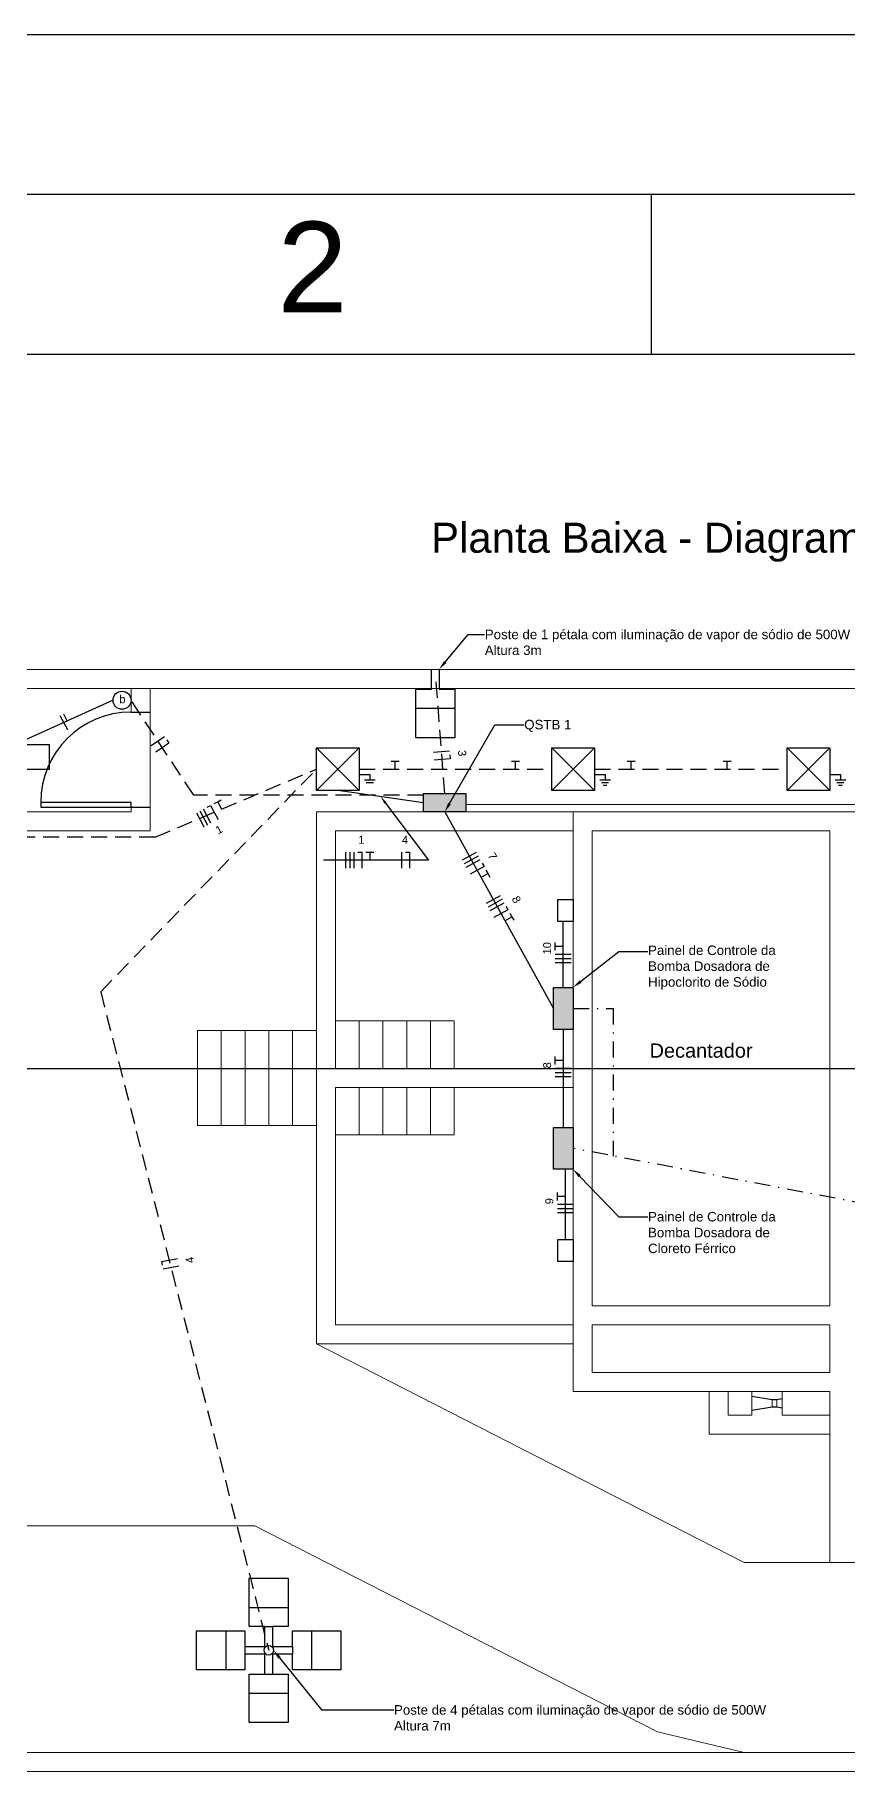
# Model space of a CAD drawing. Header units: millimetres. Extents: x 100 to 940, y 100 to 694.
# Drawn here: x 232.8 to 308.9, y 531 to 693.9 of the extents above; entities that cross this region are included whole.
import ezdxf
from ezdxf import colors
from ezdxf.entities.mleader import LeaderData, LeaderLine
from ezdxf.math import Vec2, Vec3

# ---------------------------------------------------------------- set-up
doc = ezdxf.new("R2010")
doc.units = ezdxf.units.MM
doc.linetypes.add('DASHED', pattern=[0.75, 0.5, -0.25])
doc.linetypes.add('SGC_DASHDOT', pattern=[1, 0.5, -0.25, 0, -0.25])
for name, color, linetype, lineweight in [('COTAS', 5, 'Continuous', 5), ('DIVERSOS', 1, 'Continuous', 9), ('PAREDE', 7, 'Continuous', 9)]:
    doc.layers.add(name, color=color, linetype=linetype, lineweight=lineweight)
doc.layers.add('EXTERN', color=7, linetype='Continuous')
doc.layers.add('EXTERN-I', color=251, linetype='Continuous')
doc.styles.add('Notes', font='arial.ttf', dxfattribs={"height": 3})
doc.styles.get("Standard").update_dxf_attribs({"font": 'arial.ttf'})

msp = doc.modelspace()

# ---------------------------------------------------------------- hatches: boundary and pattern name
h = msp.add_hatch(color=2)
h.dxf.hatch_style = 1
h.paths.add_polyline_path([(273.171, 622.809), (269.209, 622.809), (269.209, 621.093), (273.171, 621.093)])
h = msp.add_hatch(color=2)
h.dxf.hatch_style = 1
h.paths.add_polyline_path([(368.743, 577.443), (362.134, 577.443), (362.134, 574.925), (368.743, 574.925)])
h.paths.add_polyline_path([(361.585, 617.756), (359.31, 617.756), (359.31, 611.191), (361.585, 611.191)])
h.paths.add_polyline_path([(283.214, 604.633), (281.368, 604.633), (281.368, 600.699), (283.214, 600.699)])
h.paths.add_polyline_path([(283.214, 591.523), (281.368, 591.523), (281.368, 587.589), (283.214, 587.589)])
h.paths.add_polyline_path([(354.464, 550.734), (348.229, 550.734), (348.229, 548.723), (354.464, 548.723)])

# ---------------------------------------------------------------- linework, layer by layer
for p, q in [((290.556, 664), (290.556, 679)), ((241.799, 630.445), (243.581, 630.445)), ((241.799, 621.538), (243.581, 621.538))]:
    msp.add_line(p, q)
at = {"color": 2, "linetype": 'DASHED', "ltscale": 3}
for p, q in [((271.19, 622.809), (270.366, 633.672)), ((238.958, 604.233), (259.167, 625.093)), ((244.071, 618.727), (259.167, 625.093)), ((263.167, 625.093), (281.214, 625.093)), ((285.214, 625.093), (303.26, 625.093)), ((244.071, 618.727), (210.924, 618.727)), ((238.958, 604.233), (254.703, 542.502))]:
    msp.add_line(p, q, dxfattribs=at)
at = {"color": 3}
for p, q in [((240.112, 631.558), (230.889, 627.376)), ((235.875, 628.786), (235.153, 630.101)), ((235.461, 630.27), (235.822, 629.613)), ((243.693, 627.302), (244.931, 628.15)), ((245.355, 627.531), (244.117, 626.683)), ((245.143, 627.84), (245.355, 627.531))]:
    msp.add_line(p, q, dxfattribs=at)
at = {"color": 3, "linetype": 'DASHED', "ltscale": 3}
for p, q in [((247.679, 622.649), (241.799, 631.558)), ((269.209, 622.649), (247.679, 622.649))]:
    msp.add_line(p, q, dxfattribs=at)
at = {"color": 2}
for p, q in [((263.167, 627.093), (259.167, 623.093)), ((259.167, 627.093), (263.167, 623.093)), ((266.183, 625.843), (266.558, 625.843)), ((266.558, 625.093), (266.558, 625.843)), ((266.558, 625.843), (266.933, 625.843)), ((270.144, 626.688), (271.639, 626.802)), ((271.696, 626.054), (270.2, 625.941)), ((271.668, 626.428), (271.696, 626.054)), ((277.437, 625.843), (277.812, 625.843)), ((277.812, 625.093), (277.812, 625.843)), ((277.812, 625.843), (278.187, 625.843)), ((285.214, 627.093), (281.214, 623.093)), ((281.214, 627.093), (285.214, 623.093)), ((288.283, 625.843), (288.658, 625.843)), ((288.658, 625.093), (288.658, 625.843)), ((288.658, 625.843), (289.033, 625.843)), ((297.281, 625.843), (297.656, 625.843)), ((297.656, 625.093), (297.656, 625.843)), ((297.656, 625.843), (298.031, 625.843)), ((307.26, 627.093), (303.26, 623.093)), ((303.26, 627.093), (307.26, 623.093)), ((263.167, 624.593), (264.167, 624.593)), ((264.167, 624.593), (264.167, 624.093)), ((285.214, 624.593), (286.214, 624.593)), ((286.214, 624.593), (286.214, 624.093)), ((307.26, 624.593), (308.26, 624.593)), ((308.26, 624.593), (308.26, 624.093)), ((269.209, 621.951), (261.167, 623.093)), ((263.667, 624.093), (264.667, 624.093)), ((263.832, 623.843), (264.502, 623.843)), ((285.714, 624.093), (286.714, 624.093)), ((285.879, 623.843), (286.549, 623.843)), ((286.044, 623.593), (286.384, 623.593)), ((307.76, 624.093), (308.76, 624.093)), ((307.925, 623.843), (308.595, 623.843)), ((308.09, 623.593), (308.43, 623.593)), ((247.929, 621.005), (248.625, 619.677)), ((248.261, 621.179), (248.957, 619.851)), ((249.289, 620.025), (248.593, 621.353)), ((248.925, 621.528), (249.257, 621.702)), ((249.257, 621.702), (249.954, 620.373)), ((249.589, 621.876), (249.921, 622.05)), ((249.921, 622.05), (250.253, 622.224)), ((250.27, 621.386), (249.921, 622.05)), ((271.19, 621.093), (281.368, 602.666)), ((348.292, 621.806), (273.171, 621.753)), ((261.918, 615.819), (261.918, 617.319)), ((262.293, 617.319), (262.293, 615.819)), ((262.668, 617.319), (262.668, 615.819)), ((263.043, 617.319), (263.418, 617.319)), ((263.418, 617.319), (263.418, 615.819)), ((263.793, 617.319), (264.168, 617.319)), ((264.168, 617.319), (264.543, 617.319)), ((264.168, 617.319), (264.168, 616.571)), ((267.141, 617.319), (267.141, 615.819)), ((267.516, 617.319), (267.891, 617.319)), ((267.891, 617.319), (267.891, 615.819)), ((274.149, 617.287), (272.836, 616.561)), ((274.331, 616.958), (273.018, 616.233)), ((273.199, 615.905), (274.512, 616.63)), ((274.693, 616.302), (274.875, 615.974)), ((274.875, 615.974), (273.562, 615.248)), ((274.581, 614.954), (275.237, 615.317)), ((275.056, 615.645), (275.237, 615.317)), ((275.237, 615.317), (275.418, 614.989)), ((276.392, 613.227), (275.079, 612.502)), ((276.573, 612.899), (275.26, 612.173)), ((275.441, 611.845), (276.754, 612.57)), ((277.117, 611.914), (275.804, 611.189)), ((276.823, 610.895), (277.48, 611.257)), ((276.936, 612.242), (277.117, 611.914)), ((277.298, 611.586), (277.48, 611.257)), ((277.48, 611.257), (277.661, 610.929)), ((282.291, 604.633), (282.291, 610.818)), ((281.541, 608.476), (281.541, 608.851)), ((281.541, 608.101), (281.541, 608.476)), ((282.291, 608.476), (281.541, 608.476)), ((283.041, 607.726), (281.541, 607.726)), ((281.541, 607.351), (283.041, 607.351)), ((281.541, 606.976), (283.041, 606.976)), ((282.291, 600.699), (282.291, 591.523)), ((281.541, 597.796), (281.541, 598.171)), ((281.541, 597.421), (281.541, 597.796)), ((282.291, 597.796), (281.541, 597.796)), ((283.041, 597.046), (281.541, 597.046)), ((281.541, 596.671), (283.041, 596.671)), ((281.541, 596.296), (283.041, 596.296)), ((282.504, 581.022), (282.504, 587.589)), ((281.754, 585.055), (281.754, 585.43)), ((281.754, 584.68), (281.754, 585.055)), ((282.504, 585.055), (281.754, 585.055)), ((283.254, 584.305), (281.754, 584.305)), ((281.754, 583.93), (283.254, 583.93)), ((281.754, 583.555), (283.254, 583.555)), ((244.679, 578.963), (246.153, 579.242)), ((244.749, 578.594), (244.679, 578.963)), ((246.292, 578.505), (244.819, 578.226))]:
    msp.add_line(p, q, dxfattribs=at)
at = {"color": 4, "linetype": 'SGC_DASHDOT', "ltscale": 3}
for p, q in [((283.214, 602.666), (286.957, 602.666)), ((286.957, 602.666), (286.957, 588.821)), ((353.462, 576.184), (283.214, 589.556))]:
    msp.add_line(p, q, dxfattribs=at)
at = {"color": 1}
msp.add_line((199.151, 597.046), (410.077, 597.046), dxfattribs=at)
for points in [[(100, 100), (940, 100), (940, 693.939), (100, 693.939)], [(150, 679), (925, 679), (925, 115), (150, 115)], [(165, 664), (730, 664), (730, 130), (165, 130)], [(241.799, 621.538), (241.799, 621.984), (233.339, 621.984), (233.339, 621.538)]]:
    msp.add_lwpolyline(points, close=True)
at = {"color": 3}
msp.add_lwpolyline([(227.607, 627.376), (227.607, 625.101), (234.172, 625.101), (234.172, 627.376)], close=True, dxfattribs=at)
at = {"color": 2}
for points in [[(259.167, 627.093), (263.167, 627.093), (263.167, 623.093), (259.167, 623.093)], [(281.214, 627.093), (285.214, 627.093), (285.214, 623.093), (281.214, 623.093)], [(303.26, 627.093), (307.26, 627.093), (307.26, 623.093), (303.26, 623.093)], [(273.171, 621.093), (269.209, 621.093), (269.209, 622.809), (273.171, 622.809)], [(281.368, 604.633), (283.214, 604.633), (283.214, 600.699), (281.368, 600.699)], [(281.368, 591.523), (283.214, 591.523), (283.214, 587.589), (281.368, 587.589)]]:
    msp.add_lwpolyline(points, close=True, dxfattribs=at)
at = {"color": 6}
for points in [[(281.794, 612.891), (283.214, 612.891), (283.214, 610.818), (281.794, 610.818)], [(281.794, 581.022), (283.214, 581.022), (283.214, 578.949), (281.794, 578.949)]]:
    msp.add_lwpolyline(points, close=True, dxfattribs=at)
at = {"color": 3}
msp.add_circle((240.956, 631.558), 0.844, dxfattribs=at)
msp.add_arc((241.799, 621.984), 8.461, 90, 180)
at = {"layer": 'DIVERSOS'}
for p, q in [((301.863, 565.999), (299.972, 566.32)), ((299.972, 566.32), (299.972, 564.984)), ((299.972, 566.32), (299.972, 566.293)), ((301.859, 565.989), (299.972, 566.293)), ((301.859, 565.989), (301.859, 565.314)), ((302.306, 565.989), (301.859, 565.989)), ((302.303, 565.999), (301.863, 565.999)), ((302.303, 565.999), (302.807, 566.097)), ((302.306, 565.989), (302.807, 566.07)), ((302.306, 565.989), (302.306, 565.314)), ((302.807, 566.097), (302.807, 565.206)), ((301.859, 565.314), (299.972, 565.01)), ((301.863, 565.304), (299.972, 564.984)), ((302.306, 565.314), (301.859, 565.314)), ((302.303, 565.304), (301.863, 565.304)), ((302.303, 565.304), (302.807, 565.206)), ((302.306, 565.314), (302.807, 565.233))]:
    msp.add_line(p, q, dxfattribs=at)
at = {"layer": 'EXTERN'}
for p, q in [((269.951, 632.582), (269.951, 634.452)), ((270.663, 634.452), (270.663, 632.582)), ((268.481, 628.04), (268.481, 632.582)), ((268.481, 632.582), (269.951, 632.582)), ((270.663, 632.582), (272.133, 632.582)), ((272.133, 632.582), (272.133, 628.04)), ((272.133, 628.04), (268.481, 628.04))]:
    msp.add_line(p, q, dxfattribs=at)
msp.add_lwpolyline([(255.059, 540.276), (256.528, 540.276), (256.528, 535.733), (252.877, 535.733), (252.877, 540.276), (254.346, 540.276), (254.346, 542.146), (252.476, 542.146), (252.476, 540.676), (247.934, 540.676), (247.934, 544.328), (252.476, 544.328), (252.476, 542.859), (254.346, 542.859), (254.346, 544.729), (252.877, 544.729), (252.877, 549.271), (256.528, 549.271), (256.528, 544.729), (255.059, 544.729), (255.059, 542.859), (256.929, 542.859), (256.929, 544.328), (261.471, 544.328), (261.471, 540.676), (256.929, 540.676), (256.929, 542.146), (255.059, 542.146)], close=True, dxfattribs=at)
at = {"layer": 'EXTERN-I'}
for p, q in [((268.481, 630.801), (272.133, 630.801)), ((252.877, 546.51), (256.528, 546.51)), ((250.695, 544.328), (250.695, 540.676)), ((258.71, 544.328), (258.71, 540.676)), ((252.877, 538.494), (256.528, 538.494))]:
    msp.add_line(p, q, dxfattribs=at)
for points in [[(254.346, 544.729), (255.059, 544.729)], [(252.476, 542.859), (252.476, 542.146)], [(256.929, 542.859), (256.929, 542.146)], [(254.346, 540.276), (255.059, 540.276)]]:
    msp.add_lwpolyline(points, dxfattribs=at)
msp.add_circle((254.703, 542.502), 0.445, dxfattribs=at)
at = {"layer": 'PAREDE'}
for p, q in [((218.198, 634.452), (396.323, 634.452)), ((219.979, 632.671), (394.542, 632.671)), ((241.799, 632.671), (241.799, 630.445)), ((243.581, 632.671), (243.581, 619.312)), ((241.799, 621.093), (219.979, 621.093)), ((241.799, 621.984), (241.799, 621.093)), ((283.214, 621.093), (259.167, 621.093)), ((259.167, 621.093), (259.167, 571.218)), ((382.964, 621.093), (283.214, 621.093)), ((283.214, 621.093), (283.214, 572.999)), ((283.214, 572.999), (283.214, 621.093)), ((243.581, 619.312), (219.979, 619.312)), ((260.948, 597.046), (260.948, 619.312)), ((260.948, 619.312), (283.214, 619.312)), ((307.26, 619.312), (284.995, 619.312)), ((284.995, 619.312), (284.995, 574.78)), ((307.26, 574.78), (307.26, 619.312)), ((260.948, 601.499), (263.174, 601.499)), ((263.174, 601.499), (263.174, 597.046)), ((263.174, 601.499), (265.401, 601.499)), ((265.401, 601.499), (265.401, 597.046)), ((265.401, 601.499), (267.628, 601.499)), ((267.628, 601.499), (267.628, 597.046)), ((267.628, 601.499), (269.854, 601.499)), ((269.854, 601.499), (269.854, 597.046)), ((269.854, 601.499), (272.081, 601.499)), ((272.081, 601.499), (272.081, 597.046)), ((248.034, 591.702), (248.034, 600.609)), ((248.034, 600.609), (259.167, 600.609)), ((250.26, 591.702), (250.26, 600.609)), ((252.487, 591.702), (252.487, 600.609)), ((254.714, 591.702), (254.714, 600.609)), ((256.94, 591.702), (256.94, 600.609)), ((283.214, 597.046), (260.948, 597.046)), ((283.214, 595.265), (260.948, 595.265)), ((260.948, 595.265), (260.948, 572.999)), ((260.948, 595.265), (265.401, 595.265)), ((263.174, 590.812), (263.174, 595.265)), ((265.401, 590.812), (265.401, 595.265)), ((267.628, 590.812), (267.628, 595.265)), ((269.854, 590.812), (269.854, 595.265)), ((272.081, 590.812), (272.081, 595.265)), ((250.26, 591.702), (248.034, 591.702)), ((252.487, 591.702), (250.26, 591.702)), ((254.714, 591.702), (252.487, 591.702)), ((256.94, 591.702), (254.714, 591.702)), ((259.167, 591.702), (256.94, 591.702)), ((260.948, 590.812), (263.174, 590.812)), ((263.174, 590.812), (265.401, 590.812)), ((265.401, 590.812), (267.628, 590.812)), ((267.628, 590.812), (269.854, 590.812)), ((269.854, 590.812), (272.081, 590.812)), ((284.995, 574.78), (307.26, 574.78)), ((260.948, 572.999), (283.214, 572.999)), ((283.214, 572.999), (283.214, 566.765)), ((284.995, 572.999), (307.26, 572.999)), ((284.995, 568.546), (284.995, 572.999)), ((307.26, 568.546), (307.26, 572.999)), ((259.167, 571.218), (299.245, 550.734)), ((259.167, 571.218), (283.214, 571.218)), ((284.995, 568.546), (307.26, 568.546)), ((283.214, 566.765), (307.26, 566.765)), ((297.745, 566.765), (295.964, 566.765)), ((295.964, 566.765), (295.964, 562.757)), ((297.745, 564.538), (297.745, 566.765)), ((299.972, 564.538), (299.972, 566.765)), ((302.807, 564.538), (302.807, 566.765)), ((307.26, 550.734), (307.26, 566.765)), ((307.26, 566.765), (307.26, 564.538)), ((299.972, 564.538), (297.745, 564.538)), ((307.26, 564.538), (302.807, 564.538)), ((307.26, 564.538), (307.26, 562.757)), ((307.26, 562.757), (295.964, 562.757)), ((253.384, 554.169), (219.979, 554.169)), ((253.384, 554.169), (291.138, 534.873)), ((307.26, 550.734), (299.245, 550.734)), ((348.229, 550.734), (307.26, 550.734)), ((291.138, 534.873), (299.245, 532.921)), ((219.979, 532.921), (360.698, 532.921)), ((231.557, 531.14), (380.392, 531.14))]:
    msp.add_line(p, q, dxfattribs=at)

# ---------------------------------------------------------------- texts
at = {"style": 'Notes'}
msp.add_text('2', height=8.485, dxfattribs=at).set_placement((255.514, 667.928))
at = {"layer": 'COTAS', "attachment_point": 1}
for s, width, insert, char_height in [('Planta Baixa - Diagrama Unifilar', 4099.92409, (269.912, 648.199), 2.8125), ('Decantador', 1385.51337, (290.384, 599.387), 1.3359)]:
    msp.add_mtext_dynamic_manual_height_columns(s, width=width, gutter_width=0.75, heights=[0], dxfattribs=dict(at, insert=insert, char_height=char_height))
at = {"layer": 'COTAS', "color": 3, "insert": (240.697, 632.027), "char_height": 0.75, "attachment_point": 1}
msp.add_mtext_dynamic_manual_height_columns('b', width=1385.51337, gutter_width=0.75, heights=[0], dxfattribs=at)
at = {"layer": 'COTAS', "color": 2, "char_height": 0.75, "attachment_point": 1}
for s, insert, rotation in [('3', (273.173, 626.918), 274.33845), ('1', (249.605, 619.639), 27.67317), ('7', (275.858, 617.374), 298.91391), ('8', (278.101, 613.314), 298.91391), ('\\pt47.25;10', (280.407, 607.726), 90), ('\\pt47.25;8', (280.407, 597.046), 90), ('\\pt47.25;9', (280.62, 584.305), 90), ('4', (246.995, 578.722), 100.71782)]:
    msp.add_mtext_dynamic_manual_height_columns(s, width=1385.51337, gutter_width=0.75, heights=[0], dxfattribs=dict(at, insert=insert, rotation=rotation))
for s, insert in [('1', (263.081, 618.857)), ('4', (267.179, 618.857))]:
    msp.add_mtext_dynamic_manual_height_columns(s, width=1385.51337, gutter_width=0.75, heights=[0], dxfattribs=dict(at, insert=insert))

# ---------------------------------------------------------------- leaders
at = {"color": 2, "ltscale": 0.5}
ml = msp.add_multileader_mtext('Standard', dxfattribs=at)
ml.set_content(' ', color=2, style='Notes')
ml.set_leader_properties()
ml.build(insert=Vec2(0, 0))
ml.multileader.update_dxf_attribs({"dogleg_length": 7, "arrow_head_size": 0.75})
ctx = ml.context
ctx.base_point, ctx.char_height, ctx.arrow_head_size, ctx.plane_origin = Vec3(255.535, 616.569), 0.75, 0.75, Vec3(265.188, 622.522)
notes = []
notes.append((ctx, [(0, (1, 1, 0), (269.668, 616.569), (-1, 0), 9.843, [(0, [(265.188, 622.522)], 0, [])])]))
ctx.mtext.insert, ctx.mtext.flow_direction = Vec3(257.535, 616.944), 5
at = {"layer": 'COTAS'}
ml = msp.add_multileader_mtext('Standard', dxfattribs=at)
ml.set_content('Poste de 1 pétala com iluminação de vapor de sódio de 500W\\PAltura 3m', color=256)
ml.set_leader_properties()
ml.build(insert=Vec2(0, 0))
ml.multileader.update_dxf_attribs({"arrow_head_size": 0.891})
ctx = ml.context
ctx.base_point, ctx.char_height, ctx.arrow_head_size, ctx.landing_gap_size, ctx.plane_origin = Vec3(274.929, 637.72), 0.89064, 0.891, 0.0178, Vec3(277.14, 647.761)
notes.append((ctx, [(0, (1, 1, 0), (273.38, 637.72), (1, 0), 1.549, [(0, [(270.663, 634.452)], 0, [])])]))
ctx.mtext.insert, ctx.mtext.flow_direction = Vec3(274.947, 638.173), 5
ml = msp.add_multileader_mtext('Standard', dxfattribs=at)
ml.set_content('QSTB 1', color=256)
ml.set_leader_properties()
ml.build(insert=Vec2(0, 0))
ml.multileader.update_dxf_attribs({"arrow_head_size": 0.891})
ctx = ml.context
ctx.base_point, ctx.char_height, ctx.arrow_head_size, ctx.landing_gap_size, ctx.plane_origin = Vec3(278.62, 629.242), 0.8906, 0.891, 0.0178, Vec3(275.236, 641.683)
notes.append((ctx, [(0, (1, 1, 0), (275.89, 629.242), (1, 0), 2.73, [(0, [(271.19, 621.093)], 0, [])])]))
ctx.mtext.insert, ctx.mtext.flow_direction = Vec3(278.638, 629.722), 5
ml = msp.add_multileader_mtext('Standard', dxfattribs=at)
ml.set_content('Painel de Controle da\\PBomba Dosadora de\\PHipoclorito de Sódio', color=256)
ml.set_leader_properties()
ml.build(insert=Vec2(0, 0))
ml.multileader.update_dxf_attribs({"arrow_head_size": 0.891})
ctx = ml.context
ctx.base_point, ctx.char_height, ctx.arrow_head_size, ctx.landing_gap_size, ctx.plane_origin = Vec3(290.222, 607.998), 0.89064, 0.891, 0.0178, Vec3(287.259, 625.223)
notes.append((ctx, [(0, (1, 1, 0), (287.492, 607.998), (1, 0), 2.73, [(0, [(283.214, 604.633)], 0, [])])]))
ctx.mtext.insert, ctx.mtext.flow_direction = Vec3(290.24, 608.567), 5
ml = msp.add_multileader_mtext('Standard', dxfattribs=at)
ml.set_content('Painel de Controle da\\PBomba Dosadora de\\PCloreto Férrico', color=256)
ml.set_leader_properties()
ml.build(insert=Vec2(0, 0))
ml.multileader.update_dxf_attribs({"arrow_head_size": 0.891})
ctx = ml.context
ctx.base_point, ctx.char_height, ctx.arrow_head_size, ctx.landing_gap_size, ctx.plane_origin = Vec3(290.222, 583.14), 0.89064, 0.891, 0.0178, Vec3(287.259, 608.179)
notes.append((ctx, [(0, (1, 1, 0), (287.492, 583.14), (1, 0), 2.73, [(0, [(283.214, 587.589)], 0, [])])]))
ctx.mtext.insert, ctx.mtext.flow_direction = Vec3(290.24, 583.593), 5
ml = msp.add_multileader_mtext('Standard', dxfattribs=at)
ml.set_content('Poste de 4 pétalas com iluminação de vapor de sódio de 500W\\PAltura 7m', color=256)
ml.set_leader_properties()
ml.build(insert=Vec2(0, 0))
ml.multileader.update_dxf_attribs({"arrow_head_size": 0.891})
ctx = ml.context
ctx.base_point, ctx.char_height, ctx.arrow_head_size, ctx.landing_gap_size, ctx.plane_origin = Vec3(266.422, 536.908), 0.89064, 0.891, 0.0178, Vec3(252.165, 542.651)
notes.append((ctx, [(0, (1, 1, 0), (259.642, 536.908), (1, 0), 6.78, [(0, [(255.148, 542.502)], 0, [])])]))
ctx.mtext.insert, ctx.mtext.flow_direction = Vec3(266.44, 537.36), 5
for ctx, leaders in notes:
    for number, flags, end, landing, length, lines in leaders:
        leader = LeaderData()
        leader.index, (leader.has_last_leader_line, leader.has_dogleg_vector, leader.attachment_direction) = number, flags
        leader.last_leader_point, leader.dogleg_vector, leader.dogleg_length = Vec3(end), Vec3(landing), length
        for number, points, colour, breaks in lines:
            line = LeaderLine()
            line.index, line.vertices, line.color, line.breaks = number, Vec3.list(points), colors.encode_raw_color(colour), breaks
            leader.lines.append(line)
        ctx.leaders.append(leader)

doc.saveas('drawing.dxf')
